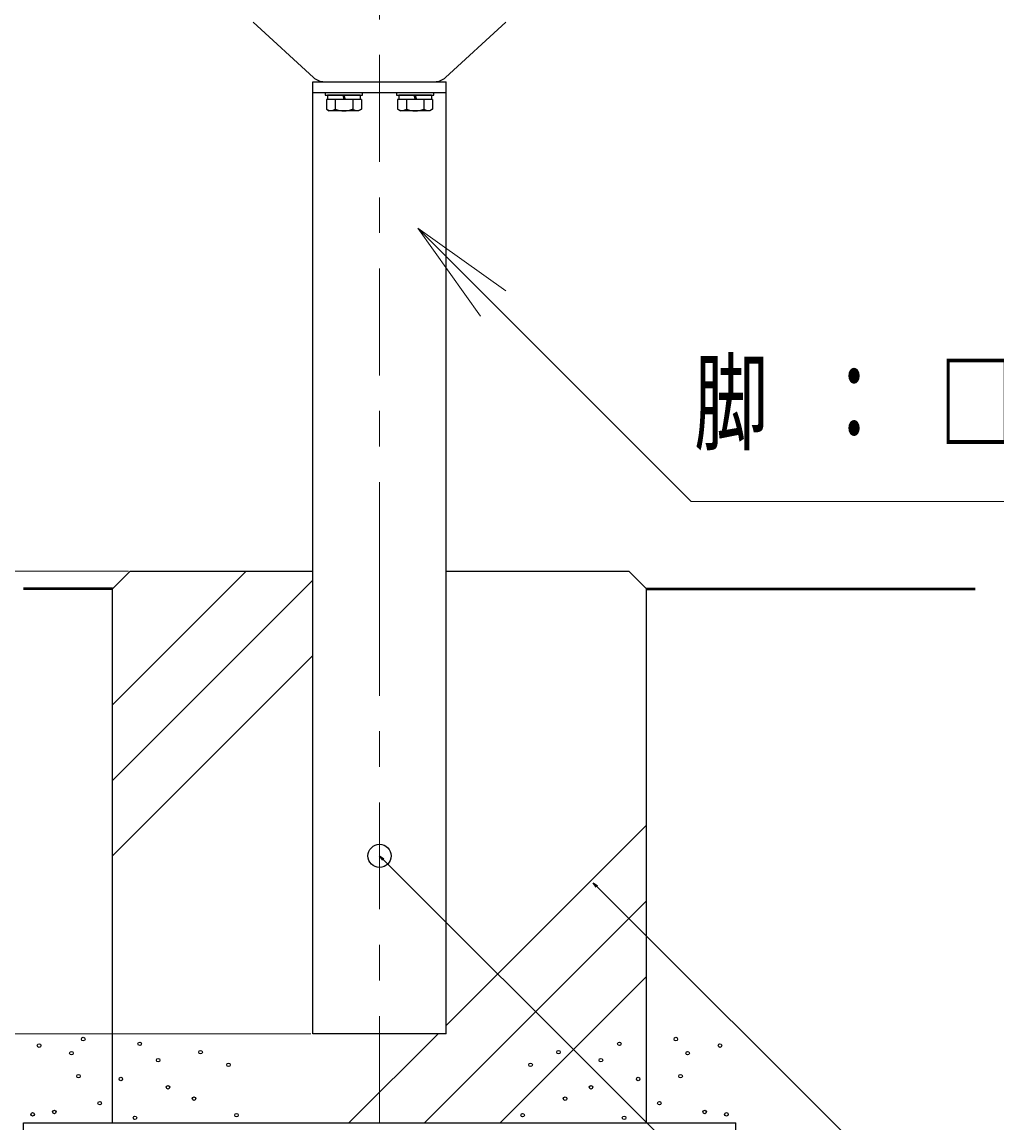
# Model space of a CAD drawing. Units: millimetres on the paper. Extents: x -385 to 0, y 0 to 267.
# Drawn here: x -172.88 to -145.5, y 66.14 to 97.07 of the extents above; entities that cross this region are included whole.
import ezdxf

# ---------------------------------------------------------------- set-up
doc = ezdxf.new("R2010")
doc.units = ezdxf.units.MM
doc.linetypes.add('USER2', pattern=[6, 3, -1, 1, -1])
doc.layers.add('LY_1', color=7, linetype='Continuous', lineweight=25)
doc.styles.add('ＭＳ ゴシック', font='')
doc.styles.get('ＭＳ ゴシック').set_extended_font_data('MS Gothic')

msp = doc.modelspace()

# ---------------------------------------------------------------- linework, layer by layer
at = {"layer": 'LY_1', "linetype": 'USER2', "lineweight": 13}
for q in [(-162.839, 102.088), (-162.839, 59.428)]:
    msp.add_line((-162.839, 81.146), q, dxfattribs=at)
at = {"layer": 'LY_1', "color": 4}
for p, q in [((-166.383, 97.072), (-164.694, 95.515)), ((-159.294, 97.072), (-160.984, 95.515)), ((-164.714, 95.396), (-160.964, 95.396)), ((-164.714, 81.646), (-164.714, 95.396)), ((-164.389, 95.396), (-161.289, 95.396)), ((-160.964, 81.646), (-160.964, 95.396)), ((-164.714, 95.096), (-160.964, 95.096))]:
    msp.add_line(p, q, dxfattribs=at)
at = {"layer": 'LY_1'}
for p, q in [((-164.364, 95.096), (-163.314, 95.096)), ((-164.364, 95.096), (-164.364, 95.021)), ((-164.364, 95.021), (-163.314, 95.021)), ((-164.299, 95.021), (-164.299, 94.896)), ((-163.379, 95.021), (-164.299, 95.021)), ((-163.872, 95.021), (-163.839, 94.896)), ((-163.839, 95.021), (-163.805, 94.896)), ((-163.379, 95.021), (-163.379, 94.896)), ((-163.314, 95.021), (-163.314, 95.096)), ((-162.364, 95.096), (-161.314, 95.096)), ((-162.364, 95.096), (-162.364, 95.021)), ((-162.364, 95.021), (-161.314, 95.021)), ((-162.299, 95.021), (-162.299, 94.896)), ((-161.379, 95.021), (-162.299, 95.021)), ((-161.872, 95.021), (-161.839, 94.896)), ((-161.839, 95.021), (-161.805, 94.896)), ((-161.379, 95.021), (-161.379, 94.896)), ((-161.314, 95.021), (-161.314, 95.096)), ((-163.379, 94.896), (-164.299, 94.896)), ((-161.379, 94.896), (-162.299, 94.896)), ((-170.339, 81.146), (-169.839, 81.646)), ((-169.839, 81.646), (-164.714, 81.646)), ((-164.714, 68.646), (-164.714, 81.646)), ((-160.964, 68.646), (-160.964, 81.646)), ((-160.964, 81.646), (-155.839, 81.646)), ((-155.839, 81.646), (-155.339, 81.146)), ((-170.339, 66.146), (-170.339, 81.146)), ((-155.339, 66.146), (-155.339, 81.146)), ((-162.75, 73.522), (-162.839, 73.646)), ((-162.839, 73.646), (-162.715, 73.558)), ((-162.839, 73.646), (-162.733, 73.54)), ((-156.754, 72.768), (-156.842, 72.892)), ((-156.842, 72.892), (-156.718, 72.804)), ((-156.842, 72.892), (-156.736, 72.786)), ((-160.964, 68.646), (-164.714, 68.646)), ((-172.839, 66.146), (-152.839, 66.146)), ((-172.839, 61.146), (-172.839, 66.146)), ((-152.839, 61.146), (-152.839, 66.146))]:
    msp.add_line(p, q, dxfattribs=at)
at = {"layer": 'LY_1', "color": 131}
for p, q in [((-164.33, 94.896), (-164.33, 94.621)), ((-163.348, 94.896), (-164.33, 94.896)), ((-164.084, 94.896), (-164.084, 94.621)), ((-163.593, 94.896), (-163.593, 94.621)), ((-163.348, 94.896), (-163.348, 94.621)), ((-162.33, 94.896), (-162.33, 94.621)), ((-161.348, 94.896), (-162.33, 94.896)), ((-162.084, 94.896), (-162.084, 94.621)), ((-161.593, 94.896), (-161.593, 94.621)), ((-161.348, 94.896), (-161.348, 94.621)), ((-164.33, 94.621), (-164.251, 94.576)), ((-163.426, 94.576), (-164.251, 94.576)), ((-163.348, 94.621), (-163.426, 94.576)), ((-162.33, 94.621), (-162.251, 94.576)), ((-161.426, 94.576), (-162.251, 94.576)), ((-161.348, 94.621), (-161.426, 94.576))]:
    msp.add_line(p, q, dxfattribs=at)
at = {"layer": 'LY_1', "lineweight": 13}
for p, q in [((-161.768, 91.283), (-159.647, 89.162)), ((-161.768, 91.283), (-159.293, 89.516)), ((-160, 88.809), (-161.768, 91.283)), ((-170.839, 81.646), (-183.839, 81.646)), ((-169.889, 81.646), (-182.889, 81.646)), ((-170.339, 77.889), (-166.582, 81.646)), ((-170.339, 75.767), (-164.714, 81.392)), ((-170.339, 73.646), (-164.714, 79.271)), ((-160.964, 68.879), (-155.339, 74.504)), ((-161.575, 66.146), (-155.339, 72.383)), ((-159.454, 66.146), (-155.339, 70.261)), ((-165.714, 68.646), (-183.839, 68.646)), ((-164.764, 68.646), (-182.889, 68.646)), ((-163.697, 66.146), (-161.197, 68.646))]:
    msp.add_line(p, q, dxfattribs=at)
at = {"layer": 'LY_1', "lineweight": 50}
for p, q in [((-170.339, 81.146), (-172.839, 81.146)), ((-155.339, 81.146), (-146.118, 81.146))]:
    msp.add_line(p, q, dxfattribs=at)
at = {"layer": 'LY_1', "lineweight": 13}
for points in [[(-161.768, 91.283), (-154.091, 83.606), (-114.522, 83.606)], [(-162.839, 73.646), (-149.072, 59.891), (-148.172, 59.891)], [(-156.842, 72.892), (-149.072, 65.122), (-148.172, 65.122)]]:
    msp.add_lwpolyline(points, dxfattribs=at)
at = {"layer": 'LY_1'}
for centre, radius in [((-162.839, 73.646), 0.325), ((-172.397, 68.316), 0.05), ((-171.158, 68.498), 0.05), ((-169.572, 68.366), 0.05), ((-156.105, 68.366), 0.05), ((-154.519, 68.498), 0.05), ((-153.28, 68.316), 0.05), ((-171.489, 68.102), 0.05), ((-167.863, 68.13), 0.05), ((-157.815, 68.13), 0.05), ((-154.189, 68.102), 0.05), ((-169.055, 67.907), 0.05), ((-167.08, 67.776), 0.05), ((-158.598, 67.776), 0.05), ((-156.623, 67.907), 0.05), ((-171.29, 67.457), 0.05), ((-154.387, 67.457), 0.05), ((-170.101, 67.375), 0.05), ((-168.776, 67.143), 0.05), ((-156.902, 67.143), 0.05), ((-155.577, 67.375), 0.05), ((-168.049, 66.826), 0.05), ((-157.629, 66.826), 0.05), ((-170.696, 66.698), 0.05), ((-154.982, 66.698), 0.05), ((-172.579, 66.384), 0.05), ((-171.968, 66.45), 0.05), ((-169.705, 66.285), 0.05), ((-166.856, 66.36), 0.05), ((-158.821, 66.36), 0.05), ((-155.973, 66.285), 0.05), ((-153.71, 66.45), 0.05), ((-153.099, 66.384), 0.05)]:
    msp.add_circle(centre, radius, dxfattribs=at)
at = {"layer": 'LY_1', "color": 4}
for centre, start, end in [((-164.389, 95.846), 227.3427, 270), ((-161.289, 95.846), 270, 312.6573)]:
    msp.add_arc(centre, 0.45, start, end, dxfattribs=at)
at = {"layer": 'LY_1', "color": 131}
for centre, radius, start, end in [((-164.207, 94.834), 0.245, 240, 300), ((-163.839, 95.265), 0.689, 249.136, 290.864), ((-163.471, 94.834), 0.245, 240, 300), ((-162.207, 94.834), 0.245, 240, 300), ((-161.839, 95.265), 0.689, 249.136, 290.864), ((-161.471, 94.834), 0.245, 240, 300)]:
    msp.add_arc(centre, radius, start, end, dxfattribs=at)

# ---------------------------------------------------------------- texts
at = {"layer": 'LY_1', "insert": (-154.01, 86.256), "char_height": 2.199, "attachment_point": 4, "style": 'ＭＳ ゴシック'}
msp.add_mtext('\\T1.64;\\W0.7;脚：□－７５×４５×３．２', dxfattribs=at)

doc.saveas('drawing.dxf')
